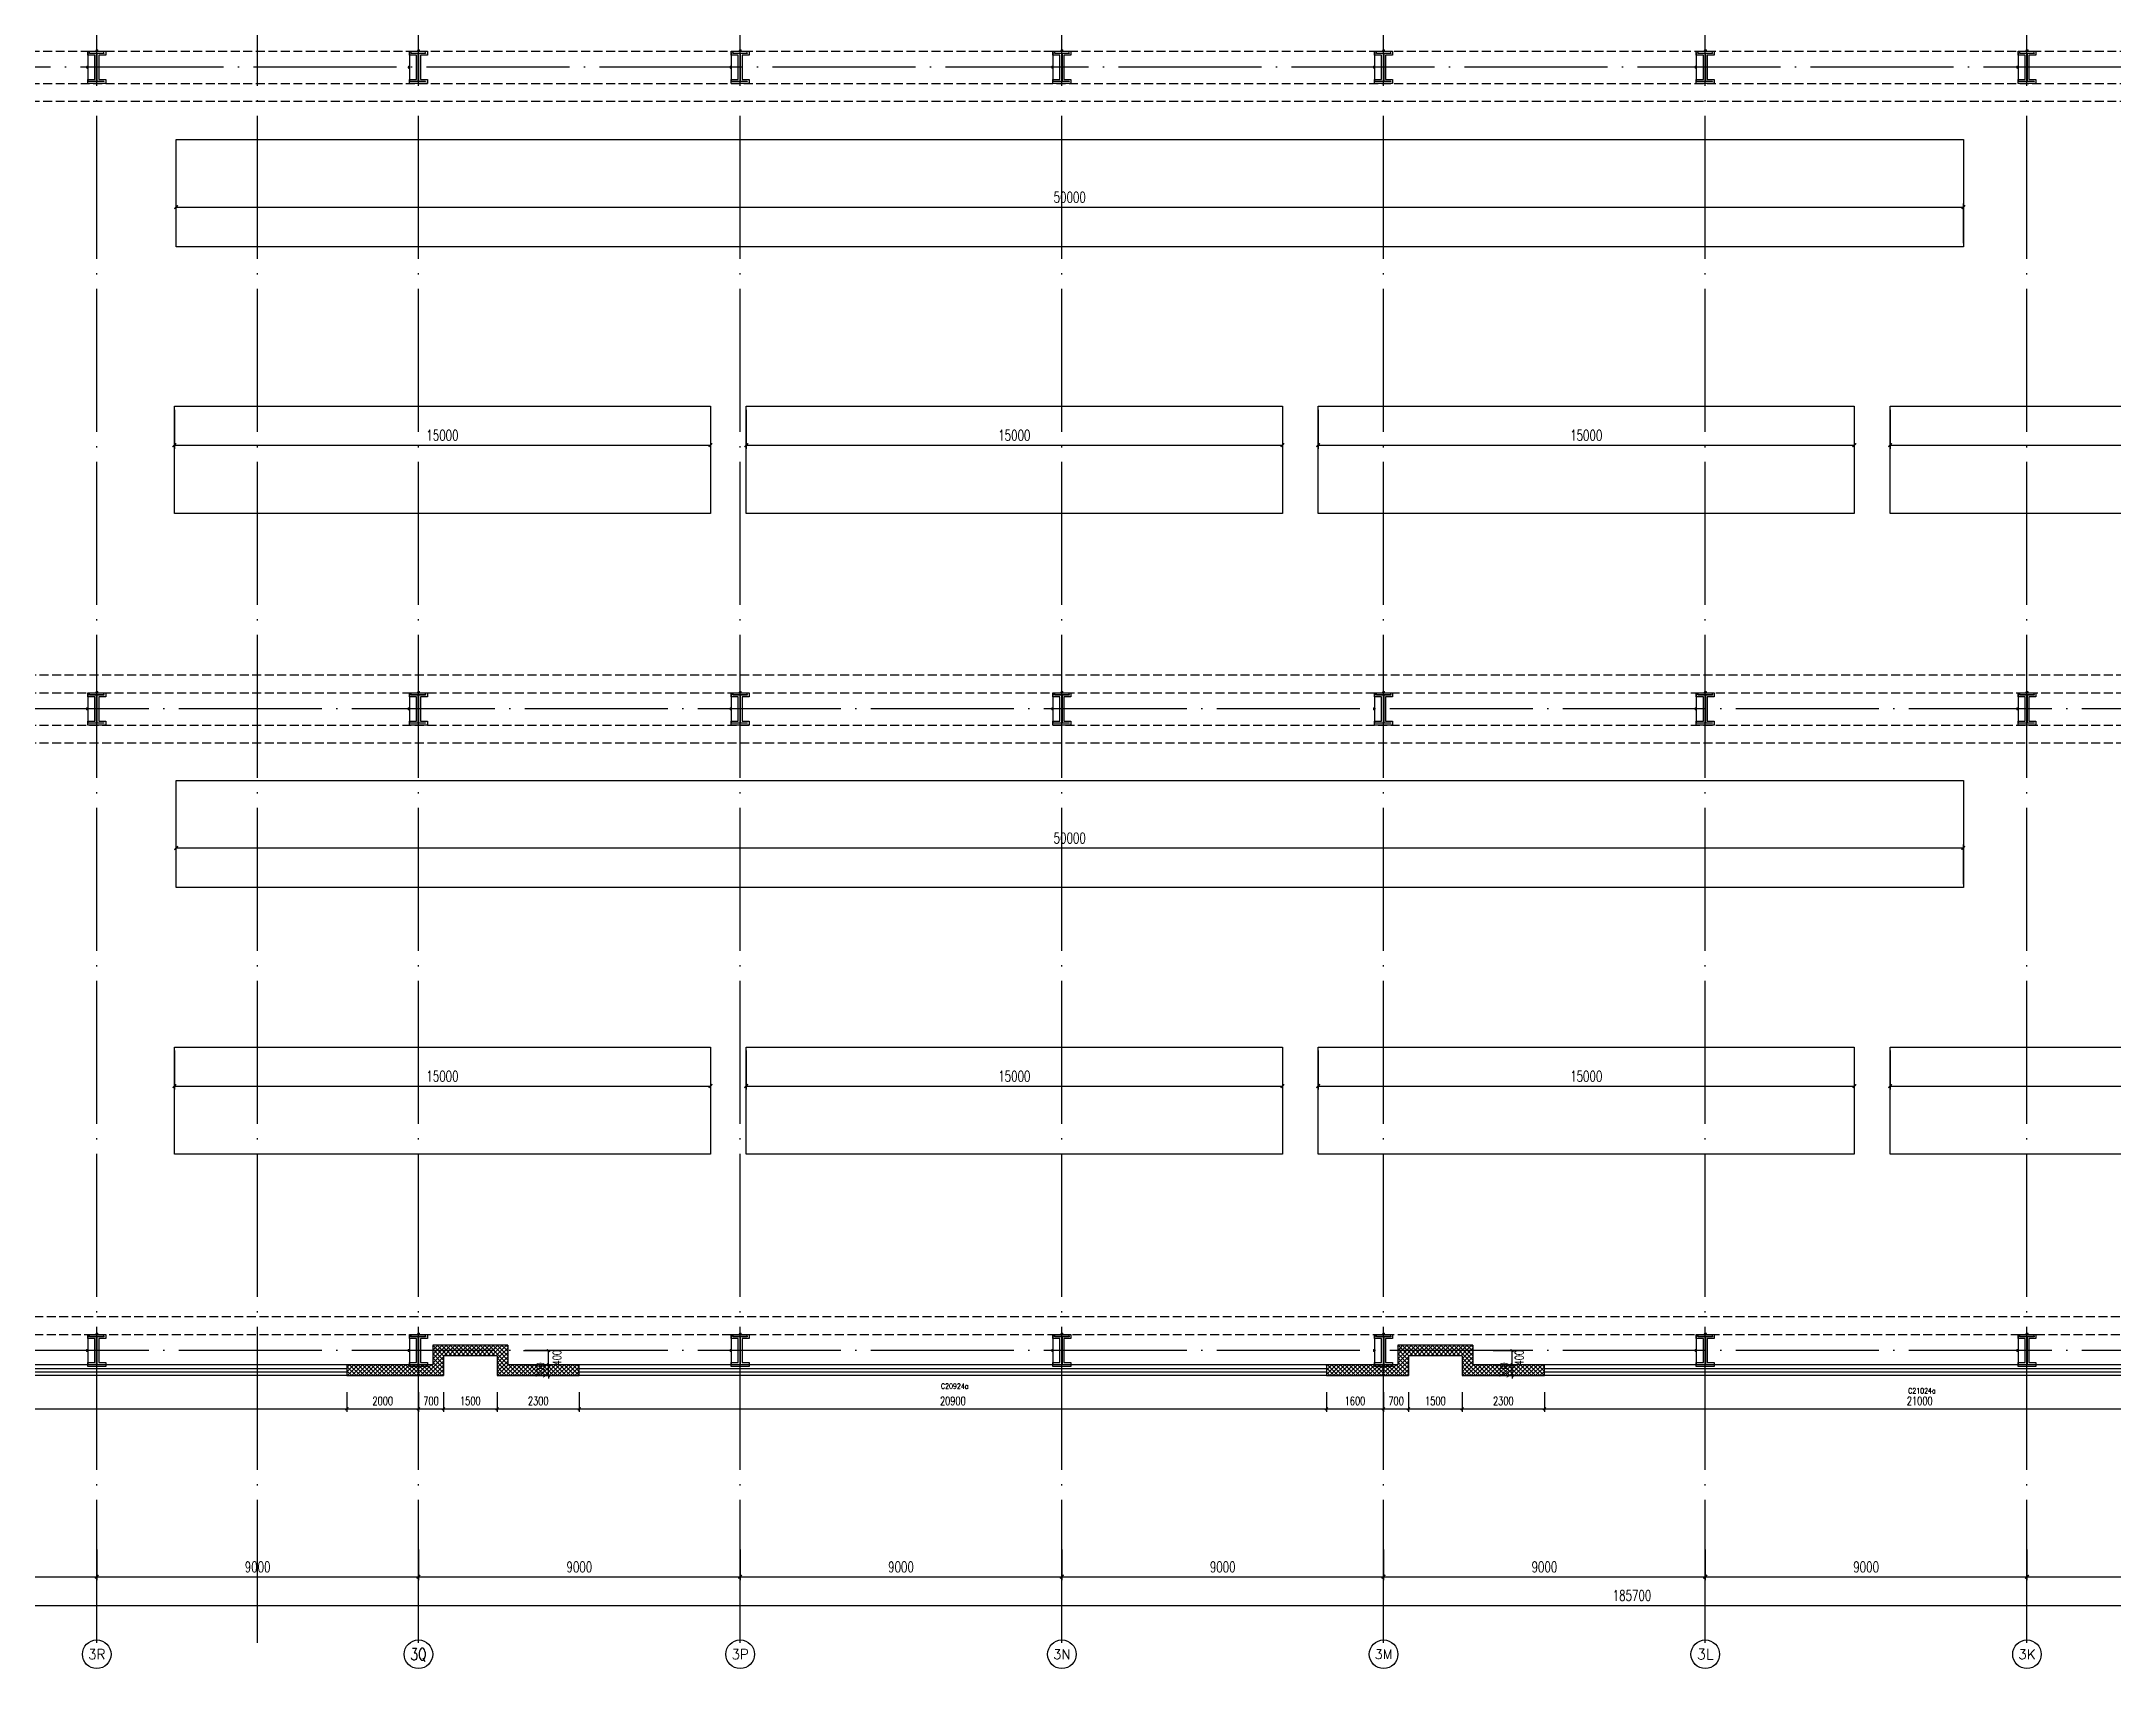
# Model space of a CAD drawing. Extents: x -1313754 to 847533, y 489853 to 941203.
# Drawn here: x -765402 to -707404, y 540024 to 585543 of the extents above; entities that cross this region are included whole.
import ezdxf
from ezdxf.enums import TextEntityAlignment as Align

# ---------------------------------------------------------------- set-up
doc = ezdxf.new("R2010")
doc.units = 0
doc.header["$LTSCALE"] = 1000
doc.header["$MEASUREMENT"] = 0
doc.linetypes.add('DASH', pattern=[0.35, 0.25, -0.1])
doc.linetypes.add('DOTE', pattern=[2.42, 2, -0.2, 0.02, -0.2])
doc.layers.get('Defpoints').update_dxf_attribs({"color": 210})
for name, color, linetype in [('A-AXIS-D', 1, 'Continuous'), ('A-AXIS-DOTE', 14, 'DOTE'), ('A-AXIS-DP', 126, 'Continuous'), ('A-HATCH-2', 251, 'Continuous'), ('A-SFCE', 30, 'Continuous'), ('A-WINDOW', 140, 'Continuous'), ('AS-COLN', 6, 'Continuous'), ('AS-WALL', 40, 'Continuous'), ('PUB_HATCH', 8, 'Continuous'), ('PUB_TEXT', 7, 'Continuous'), ('建-窗', 4, 'Continuous'), ('建-门窗编号', 7, 'Continuous')]:
    doc.layers.add(name, color=color, linetype=linetype)
doc.styles.add('_TCH_AXIS', font='COMPLEX', dxfattribs={"bigfont": 'GBCBIG'})
doc.styles.add('_TCH_DIM_T3', font='SIMPLEX', dxfattribs={"width": 0.705882, "bigfont": 'GBCBIG'})
doc.styles.add('A-WIN-LABEL', font='SIMPLEX', dxfattribs={"bigfont": 'GBCBIG'})
doc.dimstyles.new('_TCH_ARCH&&10', dxfattribs={"dimtxt": 29.75, "dimasz": 10, "dimexe": 10, "dimexo": 10, "dimgap": 12.625, "dimtad": 1, "dimdec": 0, "dimzin": 0, "dimdsep": 46, "dimtxsty": '_TCH_DIM_T3', "dimblk": 'ARCHTICK', "dimcen": 0.09, "dimclrt": 7, "dimazin": 2, "dimtfac": 1, "dimtdec": 0, "dimtix": 1, "dimtmove": 2, "dimatfit": 3, "dimfxl": 0, "dimtolj": 1, "dimtzin": 0, "dimarcsym": 0})
doc.dimstyles.new('_TCH_ARCH&&100', dxfattribs={"dimtxt": 297.5, "dimasz": 100, "dimexe": 100, "dimexo": 100, "dimgap": 126.25, "dimtad": 1, "dimdec": 0, "dimzin": 0, "dimdsep": 46, "dimtxsty": '_TCH_DIM_T3', "dimblk": 'ARCHTICK', "dimcen": 0.09, "dimclrt": 7, "dimazin": 2, "dimtfac": 1, "dimtdec": 0, "dimtix": 1, "dimtmove": 2, "dimatfit": 3, "dimfxl": 0, "dimtolj": 1, "dimtzin": 0, "dimarcsym": 0})
doc.dimstyles.new('_TCH_ARCH&&80', dxfattribs={"dimtxt": 238, "dimasz": 80, "dimexe": 80, "dimexo": 80, "dimgap": 101, "dimtad": 1, "dimdec": 0, "dimzin": 0, "dimdsep": 46, "dimtxsty": '_TCH_DIM_T3', "dimblk": 'ARCHTICK', "dimcen": 0.09, "dimclrt": 7, "dimazin": 2, "dimtfac": 1, "dimtdec": 0, "dimtix": 1, "dimtmove": 2, "dimatfit": 3, "dimfxl": 0, "dimtolj": 1, "dimtzin": 0, "dimarcsym": 0})
pattern_1 = [(45, (60, 0), (-60.000061, 60.000061), []), (135, (60, 0), (-60.000061, -60.000061), [])]

# ---------------------------------------------------------------- blocks, each defined once
blk = doc.blocks.new('_ArchTick')
at = {"color": 0, "linetype": 'ByBlock', "const_width": 0.4}
blk.add_lwpolyline([(-0.5, -0.5), (0.5, 0.5)], dxfattribs=at)
blk = doc.blocks.new('*D1267')
at = {"layer": 'A-AXIS-D', "color": 0, "lineweight": -2}
for p, q in [((-52118, -261470), (-52118, -262328)), ((-43118, -261470), (-43118, -262328)), ((-52118, -262228), (-43118, -262228))]:
    blk.add_line(p, q, dxfattribs=at)
at = {"layer": 'Defpoints', "color": 0}
for p in [(-52118, -261370), (-43118, -261370), (-43118, -262228)]:
    blk.add_point(p, dxfattribs=at)
at = {"layer": 'A-AXIS-D', "color": 0, "lineweight": -2, "xscale": 100, "yscale": 100, "zscale": 100, "rotation": 180}
blk.add_blockref('_ArchTick', (-52118, -262228), dxfattribs=at)
at = {"layer": 'A-AXIS-D', "color": 0, "lineweight": -2, "xscale": 100, "yscale": 100, "zscale": 100}
blk.add_blockref('_ArchTick', (-43118, -262228), dxfattribs=at)
at = {"layer": 'A-AXIS-D', "color": 7, "insert": (-47618, -261953), "char_height": 297.5, "attachment_point": 5, "style": '_TCH_DIM_T3'}
blk.add_mtext('\\A1;9000', dxfattribs=at)
blk = doc.blocks.new('*D1268')
at = {"layer": 'A-AXIS-D', "color": 0, "lineweight": -2}
for p, q in [((-43118, -261470), (-43118, -262328)), ((-34118, -261470), (-34118, -262328)), ((-43118, -262228), (-34118, -262228))]:
    blk.add_line(p, q, dxfattribs=at)
at = {"layer": 'Defpoints', "color": 0}
for p in [(-43118, -261370), (-34118, -261370), (-34118, -262228)]:
    blk.add_point(p, dxfattribs=at)
at = {"layer": 'A-AXIS-D', "color": 0, "lineweight": -2, "xscale": 100, "yscale": 100, "zscale": 100, "rotation": 180}
blk.add_blockref('_ArchTick', (-43118, -262228), dxfattribs=at)
at = {"layer": 'A-AXIS-D', "color": 0, "lineweight": -2, "xscale": 100, "yscale": 100, "zscale": 100}
blk.add_blockref('_ArchTick', (-34118, -262228), dxfattribs=at)
at = {"layer": 'A-AXIS-D', "color": 7, "insert": (-38618, -261953), "char_height": 297.5, "attachment_point": 5, "style": '_TCH_DIM_T3'}
blk.add_mtext('\\A1;9000', dxfattribs=at)
blk = doc.blocks.new('*D1269')
at = {"layer": 'A-AXIS-D', "color": 0, "lineweight": -2}
for p, q in [((-34118, -261470), (-34118, -262328)), ((-25118, -261470), (-25118, -262328)), ((-34118, -262228), (-25118, -262228))]:
    blk.add_line(p, q, dxfattribs=at)
at = {"layer": 'Defpoints', "color": 0}
for p in [(-34118, -261370), (-25118, -261370), (-25118, -262228)]:
    blk.add_point(p, dxfattribs=at)
at = {"layer": 'A-AXIS-D', "color": 0, "lineweight": -2, "xscale": 100, "yscale": 100, "zscale": 100, "rotation": 180}
blk.add_blockref('_ArchTick', (-34118, -262228), dxfattribs=at)
at = {"layer": 'A-AXIS-D', "color": 0, "lineweight": -2, "xscale": 100, "yscale": 100, "zscale": 100}
blk.add_blockref('_ArchTick', (-25118, -262228), dxfattribs=at)
at = {"layer": 'A-AXIS-D', "color": 7, "insert": (-29618, -261953), "char_height": 297.5, "attachment_point": 5, "style": '_TCH_DIM_T3'}
blk.add_mtext('\\A1;9000', dxfattribs=at)
blk = doc.blocks.new('*D1270')
at = {"layer": 'A-AXIS-D', "color": 0, "lineweight": -2}
for p, q in [((-25118, -261470), (-25118, -262328)), ((-16118, -261470), (-16118, -262328)), ((-25118, -262228), (-16118, -262228))]:
    blk.add_line(p, q, dxfattribs=at)
at = {"layer": 'Defpoints', "color": 0}
for p in [(-25118, -261370), (-16118, -261370), (-16118, -262228)]:
    blk.add_point(p, dxfattribs=at)
at = {"layer": 'A-AXIS-D', "color": 0, "lineweight": -2, "xscale": 100, "yscale": 100, "zscale": 100, "rotation": 180}
blk.add_blockref('_ArchTick', (-25118, -262228), dxfattribs=at)
at = {"layer": 'A-AXIS-D', "color": 0, "lineweight": -2, "xscale": 100, "yscale": 100, "zscale": 100}
blk.add_blockref('_ArchTick', (-16118, -262228), dxfattribs=at)
at = {"layer": 'A-AXIS-D', "color": 7, "insert": (-20618, -261953), "char_height": 297.5, "attachment_point": 5, "style": '_TCH_DIM_T3'}
blk.add_mtext('\\A1;9000', dxfattribs=at)
blk = doc.blocks.new('*D1271')
at = {"layer": 'A-AXIS-D', "color": 0, "lineweight": -2}
for p, q in [((-16118, -261470), (-16118, -262328)), ((-7118, -261470), (-7118, -262328)), ((-16118, -262228), (-7118, -262228))]:
    blk.add_line(p, q, dxfattribs=at)
at = {"layer": 'Defpoints', "color": 0}
for p in [(-16118, -261370), (-7118, -261370), (-7118, -262228)]:
    blk.add_point(p, dxfattribs=at)
at = {"layer": 'A-AXIS-D', "color": 0, "lineweight": -2, "xscale": 100, "yscale": 100, "zscale": 100, "rotation": 180}
blk.add_blockref('_ArchTick', (-16118, -262228), dxfattribs=at)
at = {"layer": 'A-AXIS-D', "color": 0, "lineweight": -2, "xscale": 100, "yscale": 100, "zscale": 100}
blk.add_blockref('_ArchTick', (-7118, -262228), dxfattribs=at)
at = {"layer": 'A-AXIS-D', "color": 7, "insert": (-11618, -261953), "char_height": 297.5, "attachment_point": 5, "style": '_TCH_DIM_T3'}
blk.add_mtext('\\A1;9000', dxfattribs=at)
blk = doc.blocks.new('*D1272')
at = {"layer": 'A-AXIS-D', "color": 0, "lineweight": -2}
for p, q in [((-7118, -261470), (-7118, -262328)), ((1882, -261470), (1882, -262328)), ((-7118, -262228), (1882, -262228))]:
    blk.add_line(p, q, dxfattribs=at)
at = {"layer": 'Defpoints', "color": 0}
for p in [(-7118, -261370), (1882, -261370), (1882, -262228)]:
    blk.add_point(p, dxfattribs=at)
at = {"layer": 'A-AXIS-D', "color": 0, "lineweight": -2, "xscale": 100, "yscale": 100, "zscale": 100, "rotation": 180}
blk.add_blockref('_ArchTick', (-7118, -262228), dxfattribs=at)
at = {"layer": 'A-AXIS-D', "color": 0, "lineweight": -2, "xscale": 100, "yscale": 100, "zscale": 100}
blk.add_blockref('_ArchTick', (1882, -262228), dxfattribs=at)
at = {"layer": 'A-AXIS-D', "color": 7, "insert": (-2618, -261953), "char_height": 297.5, "attachment_point": 5, "style": '_TCH_DIM_T3'}
blk.add_mtext('\\A1;9000', dxfattribs=at)
blk = doc.blocks.new('*D1273')
at = {"layer": 'A-AXIS-D', "color": 0, "lineweight": -2}
for p, q in [((1882, -261470), (1882, -262328)), ((10882, -261470), (10882, -262328)), ((1882, -262228), (10882, -262228))]:
    blk.add_line(p, q, dxfattribs=at)
at = {"layer": 'Defpoints', "color": 0}
for p in [(1882, -261370), (10882, -261370), (10882, -262228)]:
    blk.add_point(p, dxfattribs=at)
at = {"layer": 'A-AXIS-D', "color": 0, "lineweight": -2, "xscale": 100, "yscale": 100, "zscale": 100, "rotation": 180}
blk.add_blockref('_ArchTick', (1882, -262228), dxfattribs=at)
at = {"layer": 'A-AXIS-D', "color": 0, "lineweight": -2, "xscale": 100, "yscale": 100, "zscale": 100}
blk.add_blockref('_ArchTick', (10882, -262228), dxfattribs=at)
at = {"layer": 'A-AXIS-D', "color": 7, "insert": (6382, -261953), "char_height": 297.5, "attachment_point": 5, "style": '_TCH_DIM_T3'}
blk.add_mtext('\\A1;9000', dxfattribs=at)
blk = doc.blocks.new('*D1274')
at = {"layer": 'A-AXIS-D', "color": 0, "lineweight": -2}
for p, q in [((10882, -261470), (10882, -262328)), ((19882, -261470), (19882, -262328)), ((10882, -262228), (19882, -262228))]:
    blk.add_line(p, q, dxfattribs=at)
at = {"layer": 'Defpoints', "color": 0}
for p in [(10882, -261370), (19882, -261370), (19882, -262228)]:
    blk.add_point(p, dxfattribs=at)
at = {"layer": 'A-AXIS-D', "color": 0, "lineweight": -2, "xscale": 100, "yscale": 100, "zscale": 100, "rotation": 180}
blk.add_blockref('_ArchTick', (10882, -262228), dxfattribs=at)
at = {"layer": 'A-AXIS-D', "color": 0, "lineweight": -2, "xscale": 100, "yscale": 100, "zscale": 100}
blk.add_blockref('_ArchTick', (19882, -262228), dxfattribs=at)
at = {"layer": 'A-AXIS-D', "color": 7, "insert": (15382, -261953), "char_height": 297.5, "attachment_point": 5, "style": '_TCH_DIM_T3'}
blk.add_mtext('\\A1;9000', dxfattribs=at)
blk = doc.blocks.new('*D1408')
at = {"layer": 'A-AXIS-D', "color": 0, "lineweight": -2}
for p, q in [((-93018, -261570), (-93018, -263128)), ((92682, -261570), (92682, -263128)), ((-93018, -263028), (92682, -263028))]:
    blk.add_line(p, q, dxfattribs=at)
at = {"layer": 'Defpoints', "color": 0}
for p in [(-93018, -261470), (92682, -261470), (92682, -263028)]:
    blk.add_point(p, dxfattribs=at)
at = {"layer": 'A-AXIS-D', "color": 0, "lineweight": -2, "xscale": 100, "yscale": 100, "zscale": 100, "rotation": 180}
blk.add_blockref('_ArchTick', (-93018, -263028), dxfattribs=at)
at = {"layer": 'A-AXIS-D', "color": 0, "lineweight": -2, "xscale": 100, "yscale": 100, "zscale": 100}
blk.add_blockref('_ArchTick', (92682, -263028), dxfattribs=at)
at = {"layer": 'A-AXIS-D', "color": 7, "insert": (-168, -262753), "char_height": 297.5, "attachment_point": 5, "style": '_TCH_DIM_T3'}
blk.add_mtext('\\A1;185700', dxfattribs=at)
blk = doc.blocks.new('4324324')
at = {"layer": 'A-HATCH-2', "linetype": 'DASH'}
for p, q in [((-294754.2, 585270.1), (-128854.2, 585270.1)), ((-307354.2, 584369.9), (-128854.2, 584369.9)), ((-307354.2, 583869.9), (-128854.2, 583869.9)), ((-313054.2, 567820), (-128854.2, 567820)), ((-313054.2, 567320), (-128854.2, 567320)), ((-313054.2, 566419.9), (-128854.2, 566419.9)), ((-313054.2, 565919.9), (-128854.2, 565919.9)), ((-312854.2, 549870), (-138054.2, 549870)), ((-312854.2, 549370), (-138054.2, 549370))]:
    blk.add_line(p, q, dxfattribs=at)
blk = doc.blocks.new('*D1767')
at = {"layer": 'A-AXIS-DP', "color": 0, "lineweight": -2}
for p, q in [((-165054, 621030), (-165054, 621079)), ((-165054, 621069), (-164654, 621069)), ((-164654, 621030), (-164654, 621079))]:
    blk.add_line(p, q, dxfattribs=at)
at = {"layer": 'Defpoints', "color": 0}
for p in [(-165054, 621020), (-164654, 621069), (-164654, 621020)]:
    blk.add_point(p, dxfattribs=at)
at = {"layer": 'A-AXIS-DP', "color": 0, "lineweight": -2, "xscale": 10, "yscale": 10, "zscale": 10, "rotation": 180}
blk.add_blockref('_ArchTick', (-165054, 621069), dxfattribs=at)
at = {"layer": 'A-AXIS-DP', "color": 0, "lineweight": -2, "xscale": 10, "yscale": 10, "zscale": 10}
blk.add_blockref('_ArchTick', (-164654, 621069), dxfattribs=at)
at = {"layer": 'A-AXIS-DP', "color": 7, "insert": (-164854, 621096), "char_height": 29.8, "attachment_point": 5, "style": '_TCH_DIM_T3'}
blk.add_mtext('\\A1;400', dxfattribs=at)
blk = doc.blocks.new('*D1768')
at = {"layer": 'A-AXIS-DP', "color": 0, "lineweight": -2}
for p, q in [((-165064, 621020), (-165105, 621020)), ((-165095, 620220), (-165095, 621020)), ((-165064, 620220), (-165105, 620220))]:
    blk.add_line(p, q, dxfattribs=at)
at = {"layer": 'Defpoints', "color": 0}
for p in [(-165095, 621020), (-165054, 621020), (-165054, 620220)]:
    blk.add_point(p, dxfattribs=at)
at = {"layer": 'A-AXIS-DP', "color": 0, "lineweight": -2, "xscale": 10, "yscale": 10, "zscale": 10}
for p, rotation in [((-165095, 621020), 90), ((-165095, 620220), 270)]:
    blk.add_blockref('_ArchTick', p, dxfattribs=dict(at, rotation=rotation))
at = {"layer": 'A-AXIS-DP', "color": 7, "insert": (-165123, 620620), "char_height": 29.8, "attachment_point": 5, "rotation": 90, "style": '_TCH_DIM_T3'}
blk.add_mtext('\\A1;800', dxfattribs=at)
blk = doc.blocks.new('*D2321')
at = {"layer": 'A-AXIS-DP', "color": 0, "lineweight": -2}
for p, q in [((-144054, 715580), (-144054, 714490)), ((-129054, 715580), (-129054, 714490)), ((-144054, 714590), (-129054, 714590))]:
    blk.add_line(p, q, dxfattribs=at)
at = {"layer": 'Defpoints', "color": 0}
for p in [(-144054, 715680), (-129054, 715680), (-129054, 714590)]:
    blk.add_point(p, dxfattribs=at)
at = {"layer": 'A-AXIS-DP', "color": 0, "lineweight": -2, "xscale": 100, "yscale": 100, "zscale": 100, "rotation": 180}
blk.add_blockref('_ArchTick', (-144054, 714590), dxfattribs=at)
at = {"layer": 'A-AXIS-DP', "color": 0, "lineweight": -2, "xscale": 100, "yscale": 100, "zscale": 100}
blk.add_blockref('_ArchTick', (-129054, 714590), dxfattribs=at)
at = {"layer": 'A-AXIS-DP', "color": 7, "insert": (-136554, 714865), "char_height": 297.5, "attachment_point": 5, "style": '_TCH_DIM_T3'}
blk.add_mtext('\\A1;15000', dxfattribs=at)
blk = doc.blocks.new('*D2322')
at = {"layer": 'A-AXIS-DP', "color": 0, "lineweight": -2}
for p, q in [((-179054, 719270), (-179054, 720380)), ((-129054, 719270), (-129054, 720380)), ((-179054, 720280), (-129054, 720280))]:
    blk.add_line(p, q, dxfattribs=at)
at = {"layer": 'Defpoints', "color": 0}
for p in [(-129054, 720280), (-179054, 719170), (-129054, 719170)]:
    blk.add_point(p, dxfattribs=at)
at = {"layer": 'A-AXIS-DP', "color": 0, "lineweight": -2, "xscale": 100, "yscale": 100, "zscale": 100, "rotation": 180}
blk.add_blockref('_ArchTick', (-179054, 720280), dxfattribs=at)
at = {"layer": 'A-AXIS-DP', "color": 0, "lineweight": -2, "xscale": 100, "yscale": 100, "zscale": 100}
blk.add_blockref('_ArchTick', (-129054, 720280), dxfattribs=at)
at = {"layer": 'A-AXIS-DP', "color": 7, "insert": (-154054, 720555), "char_height": 297.5, "attachment_point": 5, "style": '_TCH_DIM_T3'}
blk.add_mtext('\\A1;50000', dxfattribs=at)
blk = doc.blocks.new('*D337')
at = {"layer": 'A-AXIS-DP', "color": 0, "lineweight": -2}
for p, q in [((-751914, 548520), (-751140, 548520)), ((-751914, 548220), (-751140, 548220)), ((-751220, 548520), (-751220, 548600)), ((-751220, 548220), (-751220, 548520)), ((-751220, 548220), (-751220, 548140))]:
    blk.add_line(p, q, dxfattribs=at)
at = {"layer": 'Defpoints', "color": 0}
for p in [(-751994, 548520), (-751994, 548220), (-751220, 548520)]:
    blk.add_point(p, dxfattribs=at)
at = {"layer": 'A-AXIS-DP', "color": 0, "lineweight": -2, "xscale": 80, "yscale": 80, "zscale": 80}
for p, rotation in [((-751220, 548520), 270), ((-751220, 548220), 90)]:
    blk.add_blockref('_ArchTick', p, dxfattribs=dict(at, rotation=rotation))
at = {"layer": 'A-AXIS-DP', "color": 7, "insert": (-751440, 548370), "char_height": 238, "attachment_point": 5, "rotation": 90, "style": '_TCH_DIM_T3'}
blk.add_mtext('\\A1;300', dxfattribs=at)
blk = doc.blocks.new('*D338')
at = {"layer": 'A-AXIS-DP', "color": 0, "lineweight": -2}
for p, q in [((-751914, 548920), (-751140, 548920)), ((-751220, 548520), (-751220, 548920)), ((-751914, 548520), (-751140, 548520))]:
    blk.add_line(p, q, dxfattribs=at)
at = {"layer": 'Defpoints', "color": 0}
for p in [(-751994, 548920), (-751220, 548920), (-751994, 548520)]:
    blk.add_point(p, dxfattribs=at)
at = {"layer": 'A-AXIS-DP', "color": 0, "lineweight": -2, "xscale": 80, "yscale": 80, "zscale": 80}
for p, rotation in [((-751220, 548920), 90), ((-751220, 548520), 270)]:
    blk.add_blockref('_ArchTick', p, dxfattribs=dict(at, rotation=rotation))
at = {"layer": 'A-AXIS-DP', "color": 7, "insert": (-750980, 548720), "char_height": 238, "attachment_point": 5, "rotation": 90, "style": '_TCH_DIM_T3'}
blk.add_mtext('\\A1;400', dxfattribs=at)
blk = doc.blocks.new('*D341')
at = {"layer": 'A-AXIS-DP', "color": 0, "lineweight": -2}
for p, q in [((-724784, 548520), (-724180, 548520)), ((-724784, 548220), (-724180, 548220)), ((-724260, 548520), (-724260, 548600)), ((-724260, 548220), (-724260, 548520)), ((-724260, 548220), (-724260, 548140))]:
    blk.add_line(p, q, dxfattribs=at)
at = {"layer": 'Defpoints', "color": 0}
for p in [(-724864, 548520), (-724864, 548220), (-724260, 548520)]:
    blk.add_point(p, dxfattribs=at)
at = {"layer": 'A-AXIS-DP', "color": 0, "lineweight": -2, "xscale": 80, "yscale": 80, "zscale": 80}
for p, rotation in [((-724260, 548520), 270), ((-724260, 548220), 90)]:
    blk.add_blockref('_ArchTick', p, dxfattribs=dict(at, rotation=rotation))
at = {"layer": 'A-AXIS-DP', "color": 7, "insert": (-724480, 548370), "char_height": 238, "attachment_point": 5, "rotation": 90, "style": '_TCH_DIM_T3'}
blk.add_mtext('\\A1;300', dxfattribs=at)
blk = doc.blocks.new('*D342')
at = {"layer": 'A-AXIS-DP', "color": 0, "lineweight": -2}
for p, q in [((-724784, 548920), (-724180, 548920)), ((-724260, 548520), (-724260, 548920)), ((-724784, 548520), (-724180, 548520))]:
    blk.add_line(p, q, dxfattribs=at)
at = {"layer": 'Defpoints', "color": 0}
for p in [(-724864, 548920), (-724260, 548920), (-724864, 548520)]:
    blk.add_point(p, dxfattribs=at)
at = {"layer": 'A-AXIS-DP', "color": 0, "lineweight": -2, "xscale": 80, "yscale": 80, "zscale": 80}
for p, rotation in [((-724260, 548920), 90), ((-724260, 548520), 270)]:
    blk.add_blockref('_ArchTick', p, dxfattribs=dict(at, rotation=rotation))
at = {"layer": 'A-AXIS-DP', "color": 7, "insert": (-724060, 548720), "char_height": 238, "attachment_point": 5, "rotation": 90, "style": '_TCH_DIM_T3'}
blk.add_mtext('\\A1;400', dxfattribs=at)
blk = doc.blocks.new('*D392')
at = {"layer": 'A-AXIS-DP', "color": 0, "lineweight": -2}
for p, q in [((-777354, 547760), (-777354, 547210)), ((-756854, 547760), (-756854, 547210)), ((-777354, 547290), (-756854, 547290))]:
    blk.add_line(p, q, dxfattribs=at)
at = {"layer": 'Defpoints', "color": 0}
for p in [(-777354, 547840), (-756854, 547840), (-756854, 547290)]:
    blk.add_point(p, dxfattribs=at)
at = {"layer": 'A-AXIS-DP', "color": 0, "lineweight": -2, "xscale": 80, "yscale": 80, "zscale": 80, "rotation": 180}
blk.add_blockref('_ArchTick', (-777354, 547290), dxfattribs=at)
at = {"layer": 'A-AXIS-DP', "color": 0, "lineweight": -2, "xscale": 80, "yscale": 80, "zscale": 80}
blk.add_blockref('_ArchTick', (-756854, 547290), dxfattribs=at)
at = {"layer": 'A-AXIS-DP', "color": 7, "insert": (-767104, 547510), "char_height": 238, "attachment_point": 5, "style": '_TCH_DIM_T3'}
blk.add_mtext('\\A1;20500', dxfattribs=at)
blk = doc.blocks.new('*D393')
at = {"layer": 'A-AXIS-DP', "color": 0, "lineweight": -2}
for p, q in [((-756854, 547760), (-756854, 547210)), ((-754854, 547760), (-754854, 547210)), ((-756854, 547290), (-754854, 547290))]:
    blk.add_line(p, q, dxfattribs=at)
at = {"layer": 'Defpoints', "color": 0}
for p in [(-756854, 547840), (-754854, 547840), (-754854, 547290)]:
    blk.add_point(p, dxfattribs=at)
at = {"layer": 'A-AXIS-DP', "color": 0, "lineweight": -2, "xscale": 80, "yscale": 80, "zscale": 80, "rotation": 180}
blk.add_blockref('_ArchTick', (-756854, 547290), dxfattribs=at)
at = {"layer": 'A-AXIS-DP', "color": 0, "lineweight": -2, "xscale": 80, "yscale": 80, "zscale": 80}
blk.add_blockref('_ArchTick', (-754854, 547290), dxfattribs=at)
at = {"layer": 'A-AXIS-DP', "color": 7, "insert": (-755854, 547510), "char_height": 238, "attachment_point": 5, "style": '_TCH_DIM_T3'}
blk.add_mtext('\\A1;2000', dxfattribs=at)
blk = doc.blocks.new('*D394')
at = {"layer": 'A-AXIS-DP', "color": 0, "lineweight": -2}
for p, q in [((-754854, 547760), (-754854, 547210)), ((-754154, 547760), (-754154, 547210)), ((-754854, 547290), (-754154, 547290))]:
    blk.add_line(p, q, dxfattribs=at)
at = {"layer": 'Defpoints', "color": 0}
for p in [(-754854, 547840), (-754154, 547840), (-754154, 547290)]:
    blk.add_point(p, dxfattribs=at)
at = {"layer": 'A-AXIS-DP', "color": 0, "lineweight": -2, "xscale": 80, "yscale": 80, "zscale": 80, "rotation": 180}
blk.add_blockref('_ArchTick', (-754854, 547290), dxfattribs=at)
at = {"layer": 'A-AXIS-DP', "color": 0, "lineweight": -2, "xscale": 80, "yscale": 80, "zscale": 80}
blk.add_blockref('_ArchTick', (-754154, 547290), dxfattribs=at)
at = {"layer": 'A-AXIS-DP', "color": 7, "insert": (-754504, 547510), "char_height": 238, "attachment_point": 5, "style": '_TCH_DIM_T3'}
blk.add_mtext('\\A1;700', dxfattribs=at)
blk = doc.blocks.new('*D395')
at = {"layer": 'A-AXIS-DP', "color": 0, "lineweight": -2}
for p, q in [((-754154, 547760), (-754154, 547210)), ((-752654, 547760), (-752654, 547210)), ((-754154, 547290), (-752654, 547290))]:
    blk.add_line(p, q, dxfattribs=at)
at = {"layer": 'Defpoints', "color": 0}
for p in [(-754154, 547840), (-752654, 547840), (-752654, 547290)]:
    blk.add_point(p, dxfattribs=at)
at = {"layer": 'A-AXIS-DP', "color": 0, "lineweight": -2, "xscale": 80, "yscale": 80, "zscale": 80, "rotation": 180}
blk.add_blockref('_ArchTick', (-754154, 547290), dxfattribs=at)
at = {"layer": 'A-AXIS-DP', "color": 0, "lineweight": -2, "xscale": 80, "yscale": 80, "zscale": 80}
blk.add_blockref('_ArchTick', (-752654, 547290), dxfattribs=at)
at = {"layer": 'A-AXIS-DP', "color": 7, "insert": (-753404, 547510), "char_height": 238, "attachment_point": 5, "style": '_TCH_DIM_T3'}
blk.add_mtext('\\A1;1500', dxfattribs=at)
blk = doc.blocks.new('*D396')
at = {"layer": 'A-AXIS-DP', "color": 0, "lineweight": -2}
for p, q in [((-752654, 547760), (-752654, 547210)), ((-750354, 547760), (-750354, 547210)), ((-752654, 547290), (-750354, 547290))]:
    blk.add_line(p, q, dxfattribs=at)
at = {"layer": 'Defpoints', "color": 0}
for p in [(-752654, 547840), (-750354, 547840), (-750354, 547290)]:
    blk.add_point(p, dxfattribs=at)
at = {"layer": 'A-AXIS-DP', "color": 0, "lineweight": -2, "xscale": 80, "yscale": 80, "zscale": 80, "rotation": 180}
blk.add_blockref('_ArchTick', (-752654, 547290), dxfattribs=at)
at = {"layer": 'A-AXIS-DP', "color": 0, "lineweight": -2, "xscale": 80, "yscale": 80, "zscale": 80}
blk.add_blockref('_ArchTick', (-750354, 547290), dxfattribs=at)
at = {"layer": 'A-AXIS-DP', "color": 7, "insert": (-751504, 547510), "char_height": 238, "attachment_point": 5, "style": '_TCH_DIM_T3'}
blk.add_mtext('\\A1;2300', dxfattribs=at)
blk = doc.blocks.new('*D397')
at = {"layer": 'A-AXIS-DP', "color": 0, "lineweight": -2}
for p, q in [((-750354, 547760), (-750354, 547210)), ((-729454, 547760), (-729454, 547210)), ((-750354, 547290), (-729454, 547290))]:
    blk.add_line(p, q, dxfattribs=at)
at = {"layer": 'Defpoints', "color": 0}
for p in [(-750354, 547840), (-729454, 547840), (-729454, 547290)]:
    blk.add_point(p, dxfattribs=at)
at = {"layer": 'A-AXIS-DP', "color": 0, "lineweight": -2, "xscale": 80, "yscale": 80, "zscale": 80, "rotation": 180}
blk.add_blockref('_ArchTick', (-750354, 547290), dxfattribs=at)
at = {"layer": 'A-AXIS-DP', "color": 0, "lineweight": -2, "xscale": 80, "yscale": 80, "zscale": 80}
blk.add_blockref('_ArchTick', (-729454, 547290), dxfattribs=at)
at = {"layer": 'A-AXIS-DP', "color": 7, "insert": (-739904, 547510), "char_height": 238, "attachment_point": 5, "style": '_TCH_DIM_T3'}
blk.add_mtext('\\A1;20900', dxfattribs=at)
blk = doc.blocks.new('*D398')
at = {"layer": 'A-AXIS-DP', "color": 0, "lineweight": -2}
for p, q in [((-729454, 547760), (-729454, 547210)), ((-727854, 547760), (-727854, 547210)), ((-729454, 547290), (-727854, 547290))]:
    blk.add_line(p, q, dxfattribs=at)
at = {"layer": 'Defpoints', "color": 0}
for p in [(-729454, 547840), (-727854, 547840), (-727854, 547290)]:
    blk.add_point(p, dxfattribs=at)
at = {"layer": 'A-AXIS-DP', "color": 0, "lineweight": -2, "xscale": 80, "yscale": 80, "zscale": 80, "rotation": 180}
blk.add_blockref('_ArchTick', (-729454, 547290), dxfattribs=at)
at = {"layer": 'A-AXIS-DP', "color": 0, "lineweight": -2, "xscale": 80, "yscale": 80, "zscale": 80}
blk.add_blockref('_ArchTick', (-727854, 547290), dxfattribs=at)
at = {"layer": 'A-AXIS-DP', "color": 7, "insert": (-728654, 547510), "char_height": 238, "attachment_point": 5, "style": '_TCH_DIM_T3'}
blk.add_mtext('\\A1;1600', dxfattribs=at)
blk = doc.blocks.new('*D399')
at = {"layer": 'A-AXIS-DP', "color": 0, "lineweight": -2}
for p, q in [((-727854, 547760), (-727854, 547210)), ((-727154, 547760), (-727154, 547210)), ((-727854, 547290), (-727154, 547290))]:
    blk.add_line(p, q, dxfattribs=at)
at = {"layer": 'Defpoints', "color": 0}
for p in [(-727854, 547840), (-727154, 547840), (-727154, 547290)]:
    blk.add_point(p, dxfattribs=at)
at = {"layer": 'A-AXIS-DP', "color": 0, "lineweight": -2, "xscale": 80, "yscale": 80, "zscale": 80, "rotation": 180}
blk.add_blockref('_ArchTick', (-727854, 547290), dxfattribs=at)
at = {"layer": 'A-AXIS-DP', "color": 0, "lineweight": -2, "xscale": 80, "yscale": 80, "zscale": 80}
blk.add_blockref('_ArchTick', (-727154, 547290), dxfattribs=at)
at = {"layer": 'A-AXIS-DP', "color": 7, "insert": (-727504, 547510), "char_height": 238, "attachment_point": 5, "style": '_TCH_DIM_T3'}
blk.add_mtext('\\A1;700', dxfattribs=at)
blk = doc.blocks.new('*D400')
at = {"layer": 'A-AXIS-DP', "color": 0, "lineweight": -2}
for p, q in [((-727154, 547760), (-727154, 547210)), ((-725654, 547760), (-725654, 547210)), ((-727154, 547290), (-725654, 547290))]:
    blk.add_line(p, q, dxfattribs=at)
at = {"layer": 'Defpoints', "color": 0}
for p in [(-727154, 547840), (-725654, 547840), (-725654, 547290)]:
    blk.add_point(p, dxfattribs=at)
at = {"layer": 'A-AXIS-DP', "color": 0, "lineweight": -2, "xscale": 80, "yscale": 80, "zscale": 80, "rotation": 180}
blk.add_blockref('_ArchTick', (-727154, 547290), dxfattribs=at)
at = {"layer": 'A-AXIS-DP', "color": 0, "lineweight": -2, "xscale": 80, "yscale": 80, "zscale": 80}
blk.add_blockref('_ArchTick', (-725654, 547290), dxfattribs=at)
at = {"layer": 'A-AXIS-DP', "color": 7, "insert": (-726404, 547510), "char_height": 238, "attachment_point": 5, "style": '_TCH_DIM_T3'}
blk.add_mtext('\\A1;1500', dxfattribs=at)
blk = doc.blocks.new('*D401')
at = {"layer": 'A-AXIS-DP', "color": 0, "lineweight": -2}
for p, q in [((-725654, 547760), (-725654, 547210)), ((-723354, 547760), (-723354, 547210)), ((-725654, 547290), (-723354, 547290))]:
    blk.add_line(p, q, dxfattribs=at)
at = {"layer": 'Defpoints', "color": 0}
for p in [(-725654, 547840), (-723354, 547840), (-723354, 547290)]:
    blk.add_point(p, dxfattribs=at)
at = {"layer": 'A-AXIS-DP', "color": 0, "lineweight": -2, "xscale": 80, "yscale": 80, "zscale": 80, "rotation": 180}
blk.add_blockref('_ArchTick', (-725654, 547290), dxfattribs=at)
at = {"layer": 'A-AXIS-DP', "color": 0, "lineweight": -2, "xscale": 80, "yscale": 80, "zscale": 80}
blk.add_blockref('_ArchTick', (-723354, 547290), dxfattribs=at)
at = {"layer": 'A-AXIS-DP', "color": 7, "insert": (-724504, 547510), "char_height": 238, "attachment_point": 5, "style": '_TCH_DIM_T3'}
blk.add_mtext('\\A1;2300', dxfattribs=at)
blk = doc.blocks.new('*D402')
at = {"layer": 'A-AXIS-DP', "color": 0, "lineweight": -2}
for p, q in [((-723354, 547760), (-723354, 547210)), ((-702354, 547760), (-702354, 547210)), ((-723354, 547290), (-702354, 547290))]:
    blk.add_line(p, q, dxfattribs=at)
at = {"layer": 'Defpoints', "color": 0}
for p in [(-723354, 547840), (-702354, 547840), (-702354, 547290)]:
    blk.add_point(p, dxfattribs=at)
at = {"layer": 'A-AXIS-DP', "color": 0, "lineweight": -2, "xscale": 80, "yscale": 80, "zscale": 80, "rotation": 180}
blk.add_blockref('_ArchTick', (-723354, 547290), dxfattribs=at)
at = {"layer": 'A-AXIS-DP', "color": 0, "lineweight": -2, "xscale": 80, "yscale": 80, "zscale": 80}
blk.add_blockref('_ArchTick', (-702354, 547290), dxfattribs=at)
at = {"layer": 'A-AXIS-DP', "color": 7, "insert": (-712854, 547510), "char_height": 238, "attachment_point": 5, "style": '_TCH_DIM_T3'}
blk.add_mtext('\\A1;21000', dxfattribs=at)
blk = doc.blocks.new('WINDOW2DLIB$DYNSTYLE$00000005')
at = {"color": 0}
for points in [[(-0.5, 0.5), (-0.5, -0.5)], [(-0.5, 0.5), (0.5, 0.5)], [(0.5, -0.5), (0.5, 0.5)], [(0.5, 0.1667), (-0.5, 0.1667)], [(0.5, -0.1667), (-0.5, -0.1667)], [(-0.5, -0.5), (0.5, -0.5)]]:
    blk.add_lwpolyline(points, dxfattribs=at)
blk = doc.blocks.new('dote')
at = {"layer": 'A-AXIS-D'}
for centre in [(-43117.8, -264396), (-34117.8, -264396), (-25117.8, -264396), (-16117.8, -264396), (-7117.8, -264396), (1882.2, -264396), (10882.2, -264396)]:
    blk.add_circle(centre, 400, dxfattribs=at)
at = {"layer": 'A-AXIS-DOTE', "ltscale": 2}
for p, q in [((-43117.8, -264080), (-43117.8, -167560.7)), ((-38617.8, -264080), (-38617.8, -167560.7)), ((-34117.8, -264080), (-34117.8, -167560.7)), ((-25117.8, -264080), (-25117.8, -167560.7)), ((-16117.8, -264080), (-16117.8, -167560.7)), ((-7117.8, -264080), (-7117.8, -167560.7)), ((1882.2, -264080), (1882.2, -167560.7)), ((10882.2, -264080), (10882.2, -167560.7)), ((100786.4, -220000), (-97273.6, -220000)), ((98696.4, -237950), (-97273.6, -237950)), ((98696.4, -255900), (-97273.6, -255900))]:
    blk.add_line(p, q, dxfattribs=at)
at = {"layer": 'PUB_TEXT', "style": '_TCH_AXIS'}
for s, height, p, p2 in [('3R', 276.42, (-43361.3, -264534.2), (-42874.3, -264534.2)), ('3P', 282.17, (-25359.7, -264537.1), (-24875.9, -264537.1)), ('3N', 270.86, (-16362.9, -264531.5), (-15872.7, -264531.5)), ('3M', 260.31, (-7365.7, -264526.2), (-6869.9, -264526.2)), ('3L', 294.28, (1644, -264543.2), (2120.4, -264543.2)), ('3K', 270.86, (10637.1, -264531.5), (11127.3, -264531.5))]:
    blk.add_text(s, height=height, dxfattribs=at).set_placement(p, p2, align=Align.FIT)
at = {"layer": 'PUB_TEXT', "style": '_TCH_AXIS', "width": 0.807692}
blk.add_text('3Q', height=333.94, dxfattribs=at).set_placement((-34342.6, -264563), (-33893, -264563), align=Align.FIT)
at = {"layer": 'A-AXIS-D'}
for base, p1, p2, picture, middle in [((92682.2, -263027.8), (-93017.8, -261469.8), (92682.2, -261469.8), '*D1408', (-167.8, -262752.8)), ((-43117.8, -262227.8), (-52117.8, -261369.8), (-43117.8, -261369.8), '*D1267', (-47617.8, -261952.8)), ((-34117.8, -262227.8), (-43117.8, -261369.8), (-34117.8, -261369.8), '*D1268', (-38617.8, -261952.8)), ((-25117.8, -262227.8), (-34117.8, -261369.8), (-25117.8, -261369.8), '*D1269', (-29617.8, -261952.8)), ((-16117.8, -262227.8), (-25117.8, -261369.8), (-16117.8, -261369.8), '*D1270', (-20617.8, -261952.8)), ((-7117.8, -262227.8), (-16117.8, -261369.8), (-7117.8, -261369.8), '*D1271', (-11617.8, -261952.8)), ((1882.2, -262227.8), (-7117.8, -261369.8), (1882.2, -261369.8), '*D1272', (-2617.8, -261952.8)), ((10882.2, -262227.8), (1882.2, -261369.8), (10882.2, -261369.8), '*D1273', (6382.2, -261952.8)), ((19882.2, -262227.8), (10882.2, -261369.8), (19882.2, -261369.8), '*D1274', (15382.2, -261952.8))]:
    dim = blk.add_linear_dim(base=base, p1=p1, p2=p2, angle=0, dimstyle='_TCH_ARCH&&100', override={"dimgap": 0}, dxfattribs=at)
    dim.commit()
    dim.dimension.update_dxf_attribs({"geometry": picture, "text_midpoint": middle, "dimtype": 161})
blk = doc.blocks.new('w42343243')
at = {"layer": 'A-HATCH-2'}
blk.add_lwpolyline([(-165104.2, 621070), (-164604.2, 621070), (-164604.2, 620958), (-164800.2, 620958), (-164800.2, 620282), (-164604.2, 620282), (-164604.2, 620170), (-165104.2, 620170), (-165104.2, 620282), (-164908.2, 620282), (-164908.2, 620958), (-165104.2, 620958)], close=True, dxfattribs=at)
at = {"layer": 'AS-COLN', "color": 3}
blk.add_lwpolyline([(-165054.2, 621020), (-164654.2, 621020), (-164654.2, 621008), (-164850.2, 621008), (-164850.2, 620232), (-164654.2, 620232), (-164654.2, 620220), (-165054.2, 620220), (-165054.2, 620232), (-164858.2, 620232), (-164858.2, 621008), (-165054.2, 621008)], close=True, dxfattribs=at)
at = {"layer": 'A-AXIS-DP'}
for p1, p2, distance, picture, middle in [((-165054.2, 620220), (-165054.2, 621020), 41.2, '*D1768', (-165122.9, 620620)), ((-165054.2, 621020), (-164654.2, 621020), 48.8, '*D1767', (-164854.2, 621096.2))]:
    dim = blk.add_aligned_dim(p1=p1, p2=p2, distance=distance, dimstyle='_TCH_ARCH&&10', dxfattribs=at)
    dim.commit()
    dim.dimension.update_dxf_attribs({"geometry": picture, "text_midpoint": middle})
blk = doc.blocks.new('42343')
at = {"layer": 'A-WINDOW'}
for p in [(-99000, -35800), (-90000, -35800), (-81000, -35800), (-72000, -35800), (-63000, -35800), (-54000, -35800), (-45000, -35800), (-99000, -53750), (-90000, -53750), (-81000, -53750), (-72000, -53750), (-63000, -53750), (-54000, -53750), (-45000, -53750), (-99000, -71700), (-90000, -71700), (-81000, -71700), (-72000, -71700), (-63000, -71700), (-54000, -71700), (-45000, -71700)]:
    blk.add_blockref('w42343243', p, dxfattribs=at)
blk = doc.blocks.new('w42332')
at = {"layer": 'A-SFCE', "color": 5}
blk.add_lwpolyline([(-144054.2, 715680), (-129054.2, 715680), (-129054.2, 712680), (-144054.2, 712680)], close=True, dxfattribs=at)
at = {"layer": 'A-AXIS-DP', "color": 1}
dim = blk.add_aligned_dim(p1=(-144054.2, 715680), p2=(-129054.2, 715680), distance=-1090, dimstyle='_TCH_ARCH&&100', dxfattribs=at)
dim.commit()
dim.dimension.update_dxf_attribs({"geometry": '*D2321', "text_midpoint": (-136554.2, 714865)})
blk = doc.blocks.new('w42342132')
at = {"layer": 'A-SFCE', "color": 5}
blk.add_lwpolyline([(-179054.2, 722170), (-129054.2, 722170), (-129054.2, 719170), (-179054.2, 719170)], close=True, dxfattribs=at)
at = {"layer": 'A-AXIS-DP', "color": 1}
dim = blk.add_aligned_dim(p1=(-179054.2, 719170), p2=(-129054.2, 719170), distance=1110, dimstyle='_TCH_ARCH&&100', dxfattribs=at)
dim.commit()
dim.dimension.update_dxf_attribs({"geometry": '*D2322', "text_midpoint": (-154054.2, 720555)})
blk = doc.blocks.new('4234324333332222')
at = {"layer": 'A-SFCE'}
for name, p in [('w42342132', (-82580, -103780)), ('w42332', (-117630, -104750)), ('w42332', (-101630, -104750)), ('w42332', (-85630, -104750)), ('w42332', (-69630, -104750)), ('w42342132', (-82580, -121710)), ('w42332', (-117630, -122680)), ('w42332', (-101630, -122680)), ('w42332', (-85630, -122680)), ('w42332', (-69630, -122680))]:
    blk.add_blockref(name, p, dxfattribs=at)

msp = doc.modelspace()

# ---------------------------------------------------------------- hatches: boundary and pattern name
at = {"layer": 'PUB_HATCH'}
h = msp.add_hatch(dxfattribs=at)
h.set_pattern_fill('多孔材料', color=256, scale=30, style=0)
h.set_pattern_definition(pattern_1)
h.paths.add_polyline_path([(-752654.2, 548770), (-752354.2, 549070), (-754454.2, 549070), (-754154.2, 548770)])
h = msp.add_hatch(dxfattribs=at)
h.set_pattern_fill('多孔材料', color=256, scale=30, style=0)
h.set_pattern_definition(pattern_1)
h.paths.add_polyline_path([(-754154.2, 548770), (-754454.2, 549070), (-754454.2, 548519.9), (-754154.2, 548219.9)])
h = msp.add_hatch(dxfattribs=at)
h.set_pattern_fill('多孔材料', color=256, scale=30, style=0)
h.set_pattern_definition(pattern_1)
h.paths.add_polyline_path([(-752354.2, 549070), (-752654.2, 548770), (-752654.2, 548220), (-752354.2, 548520)])
h = msp.add_hatch(dxfattribs=at)
h.set_pattern_fill('多孔材料', color=256, scale=30, style=0)
h.set_pattern_definition(pattern_1)
h.paths.add_polyline_path([(-725654.2, 548770), (-725354.2, 549070), (-727454.2, 549070), (-727154.2, 548770)])
h = msp.add_hatch(dxfattribs=at)
h.set_pattern_fill('多孔材料', color=256, scale=30, style=0)
h.set_pattern_definition(pattern_1)
h.paths.add_polyline_path([(-727154.2, 548770), (-727454.2, 549070), (-727454.2, 548520), (-727154.2, 548220)])
h = msp.add_hatch(dxfattribs=at)
h.set_pattern_fill('多孔材料', color=256, scale=30, style=0)
h.set_pattern_definition(pattern_1)
h.paths.add_polyline_path([(-725354.2, 549070), (-725654.2, 548770), (-725654.2, 548520), (-725504.2, 548420), (-725354.2, 548520)])
h = msp.add_hatch(dxfattribs=at)
h.set_pattern_fill('多孔材料', color=256, scale=30, style=0)
h.set_pattern_definition(pattern_1)
h.paths.add_polyline_path([(-754454.2, 548519.9), (-756854.2, 548519.9), (-756854.2, 548219.9), (-754154.2, 548219.9)])
h = msp.add_hatch(dxfattribs=at)
h.set_pattern_fill('多孔材料', color=256, scale=30, style=0)
h.set_pattern_definition(pattern_1)
h.paths.add_polyline_path([(-752654.2, 548220), (-750354.2, 548220), (-750354.2, 548520), (-752354.2, 548520)])
h = msp.add_hatch(dxfattribs=at)
h.set_pattern_fill('多孔材料', color=256, scale=30, style=0)
h.set_pattern_definition(pattern_1)
h.paths.add_polyline_path([(-727454.2, 548520), (-729454.2, 548520), (-729454.2, 548220), (-727154.2, 548220)])
h = msp.add_hatch(dxfattribs=at)
h.set_pattern_fill('多孔材料', color=256, scale=30, style=0)
h.set_pattern_definition(pattern_1)
h.paths.add_polyline_path([(-725654.2, 548220), (-725504.2, 548220), (-725504.2, 548420), (-725654.2, 548520)])
h = msp.add_hatch(dxfattribs=at)
h.set_pattern_fill('多孔材料', color=256, scale=30, style=0)
h.set_pattern_definition(pattern_1)
h.paths.add_polyline_path([(-725504.2, 548220), (-723354.2, 548220), (-723354.2, 548520), (-725354.2, 548520), (-725504.2, 548420)])

# ---------------------------------------------------------------- linework, layer by layer
at = {"layer": 'AS-WALL'}
for p, q in [((-752354.2, 549070), (-754454.2, 549070)), ((-754454.2, 549070), (-754454.2, 548519.9)), ((-752654.2, 548770), (-754154.2, 548770)), ((-754154.2, 548770), (-754154.2, 548219.9)), ((-752654.2, 548770), (-752654.2, 548220)), ((-752354.2, 549070), (-752354.2, 548520)), ((-725354.2, 549070), (-727454.2, 549070)), ((-727454.2, 549070), (-727454.2, 548520)), ((-725654.2, 548770), (-727154.2, 548770)), ((-727154.2, 548770), (-727154.2, 548220)), ((-725654.2, 548770), (-725654.2, 548520)), ((-725354.2, 549070), (-725354.2, 548520)), ((-754454.2, 548519.9), (-756854.2, 548519.9)), ((-756854.2, 548519.9), (-756854.2, 548219.9)), ((-756854.2, 548219.9), (-754154.2, 548219.9)), ((-752654.2, 548220), (-750354.2, 548220)), ((-750354.2, 548520), (-752354.2, 548520)), ((-750354.2, 548220), (-750354.2, 548520)), ((-727454.2, 548520), (-729454.2, 548520)), ((-729454.2, 548520), (-729454.2, 548220)), ((-729454.2, 548220), (-727154.2, 548220)), ((-725654.2, 548520), (-725654.2, 548520)), ((-725654.2, 548520), (-725654.2, 548220)), ((-725654.2, 548220), (-725504.2, 548220)), ((-725504.2, 548220), (-723354.2, 548220)), ((-723354.2, 548520), (-725354.2, 548520)), ((-723354.2, 548220), (-723354.2, 548520))]:
    msp.add_line(p, q, dxfattribs=at)

# ---------------------------------------------------------------- block references
at = {"layer": 'A-SFCE'}
msp.add_blockref('4234324333332222', (-500000, -35590), dxfattribs=at)
at = {"layer": 'A-WINDOW'}
for name in ['42343', '4324324']:
    msp.add_blockref(name, (-500000, 0), dxfattribs=at)
at = {"layer": 'AS-WALL'}
msp.add_blockref('dote', (-720736.4, 804820), dxfattribs=at)
at = {"layer": '建-窗'}
ref = msp.add_blockref('WINDOW2DLIB$DYNSTYLE$00000005', (-767104.2, 548369.9), dxfattribs=dict(at, xscale=20500, yscale=-300, zscale=300, rotation=179.9999999996993))
ref.add_attrib('A', 'C20524a', (-767436.7, 547720.6), dxfattribs={"layer": '建-门窗编号', "ltscale": 500, "height": 148.75, "rotation": 360, "style": 'A-WIN-LABEL', "width": 0.705882})
ref = msp.add_blockref('WINDOW2DLIB$DYNSTYLE$00000005', (-739904.2, 548370), dxfattribs=dict(at, xscale=-20900, yscale=300, zscale=300, rotation=5.103160925653851e-10))
ref.add_attrib('A', 'C20924a', (-740236.7, 547848.4), dxfattribs={"layer": '建-门窗编号', "ltscale": 500, "height": 148.75, "style": 'A-WIN-LABEL', "width": 0.705882})
ref = msp.add_blockref('WINDOW2DLIB$DYNSTYLE$00000005', (-712854.2, 548370), dxfattribs=dict(at, xscale=21000, yscale=-300, zscale=300, rotation=179.9999999995161))
ref.add_attrib('A', 'C21024a', (-713176.7, 547720.6), dxfattribs={"layer": '建-门窗编号', "ltscale": 500, "height": 148.75, "rotation": 360, "style": 'A-WIN-LABEL', "width": 0.705882})

# ---------------------------------------------------------------- dimensions: what is measured, and where the dimension line sits
at = {"layer": 'A-AXIS-DP'}
for base, p1, p2, picture, middle in [((-751220, 548920), (-751994.2, 548519.9), (-751994.2, 548920), '*D338', (-750980, 548720)), ((-724260, 548920), (-724864.2, 548519.9), (-724864.2, 548920), '*D342', (-724060, 548720))]:
    dim = msp.add_linear_dim(base=base, p1=p1, p2=p2, angle=90, dimstyle='_TCH_ARCH&&80', dxfattribs=at)
    dim.commit()
    dim.dimension.update_dxf_attribs({"geometry": picture, "text_midpoint": middle, "dimtype": 129})
for p1, p2, distance, picture, middle in [((-751994.2, 548219.9), (-751994.2, 548519.9), -774.2, '*D337', (-751440, 548369.9)), ((-724864.2, 548219.9), (-724864.2, 548519.9), -604.2, '*D341', (-724480, 548369.9)), ((-777354.2, 547840), (-756854.2, 547840), -550, '*D392', (-767104.2, 547510)), ((-756854.2, 547840), (-754854.2, 547840), -550, '*D393', (-755854.2, 547510)), ((-754854.2, 547840), (-754154.2, 547840), -550, '*D394', (-754504.2, 547510)), ((-754154.2, 547840), (-752654.2, 547840), -550, '*D395', (-753404.2, 547510)), ((-752654.2, 547840), (-750354.2, 547840), -550, '*D396', (-751504.2, 547510)), ((-750354.2, 547840), (-729454.2, 547840), -550, '*D397', (-739904.2, 547510)), ((-729454.2, 547840), (-727854.2, 547840), -550, '*D398', (-728654.2, 547510)), ((-727854.2, 547840), (-727154.2, 547840), -550, '*D399', (-727504.2, 547510)), ((-727154.2, 547840), (-725654.2, 547840), -550, '*D400', (-726404.2, 547510)), ((-725654.2, 547840), (-723354.2, 547840), -550, '*D401', (-724504.2, 547510)), ((-723354.2, 547840), (-702354.2, 547840), -550, '*D402', (-712854.2, 547510))]:
    dim = msp.add_aligned_dim(p1=p1, p2=p2, distance=distance, dimstyle='_TCH_ARCH&&80', dxfattribs=at)
    dim.commit()
    dim.dimension.update_dxf_attribs({"geometry": picture, "text_midpoint": middle})

doc.saveas('drawing.dxf')
